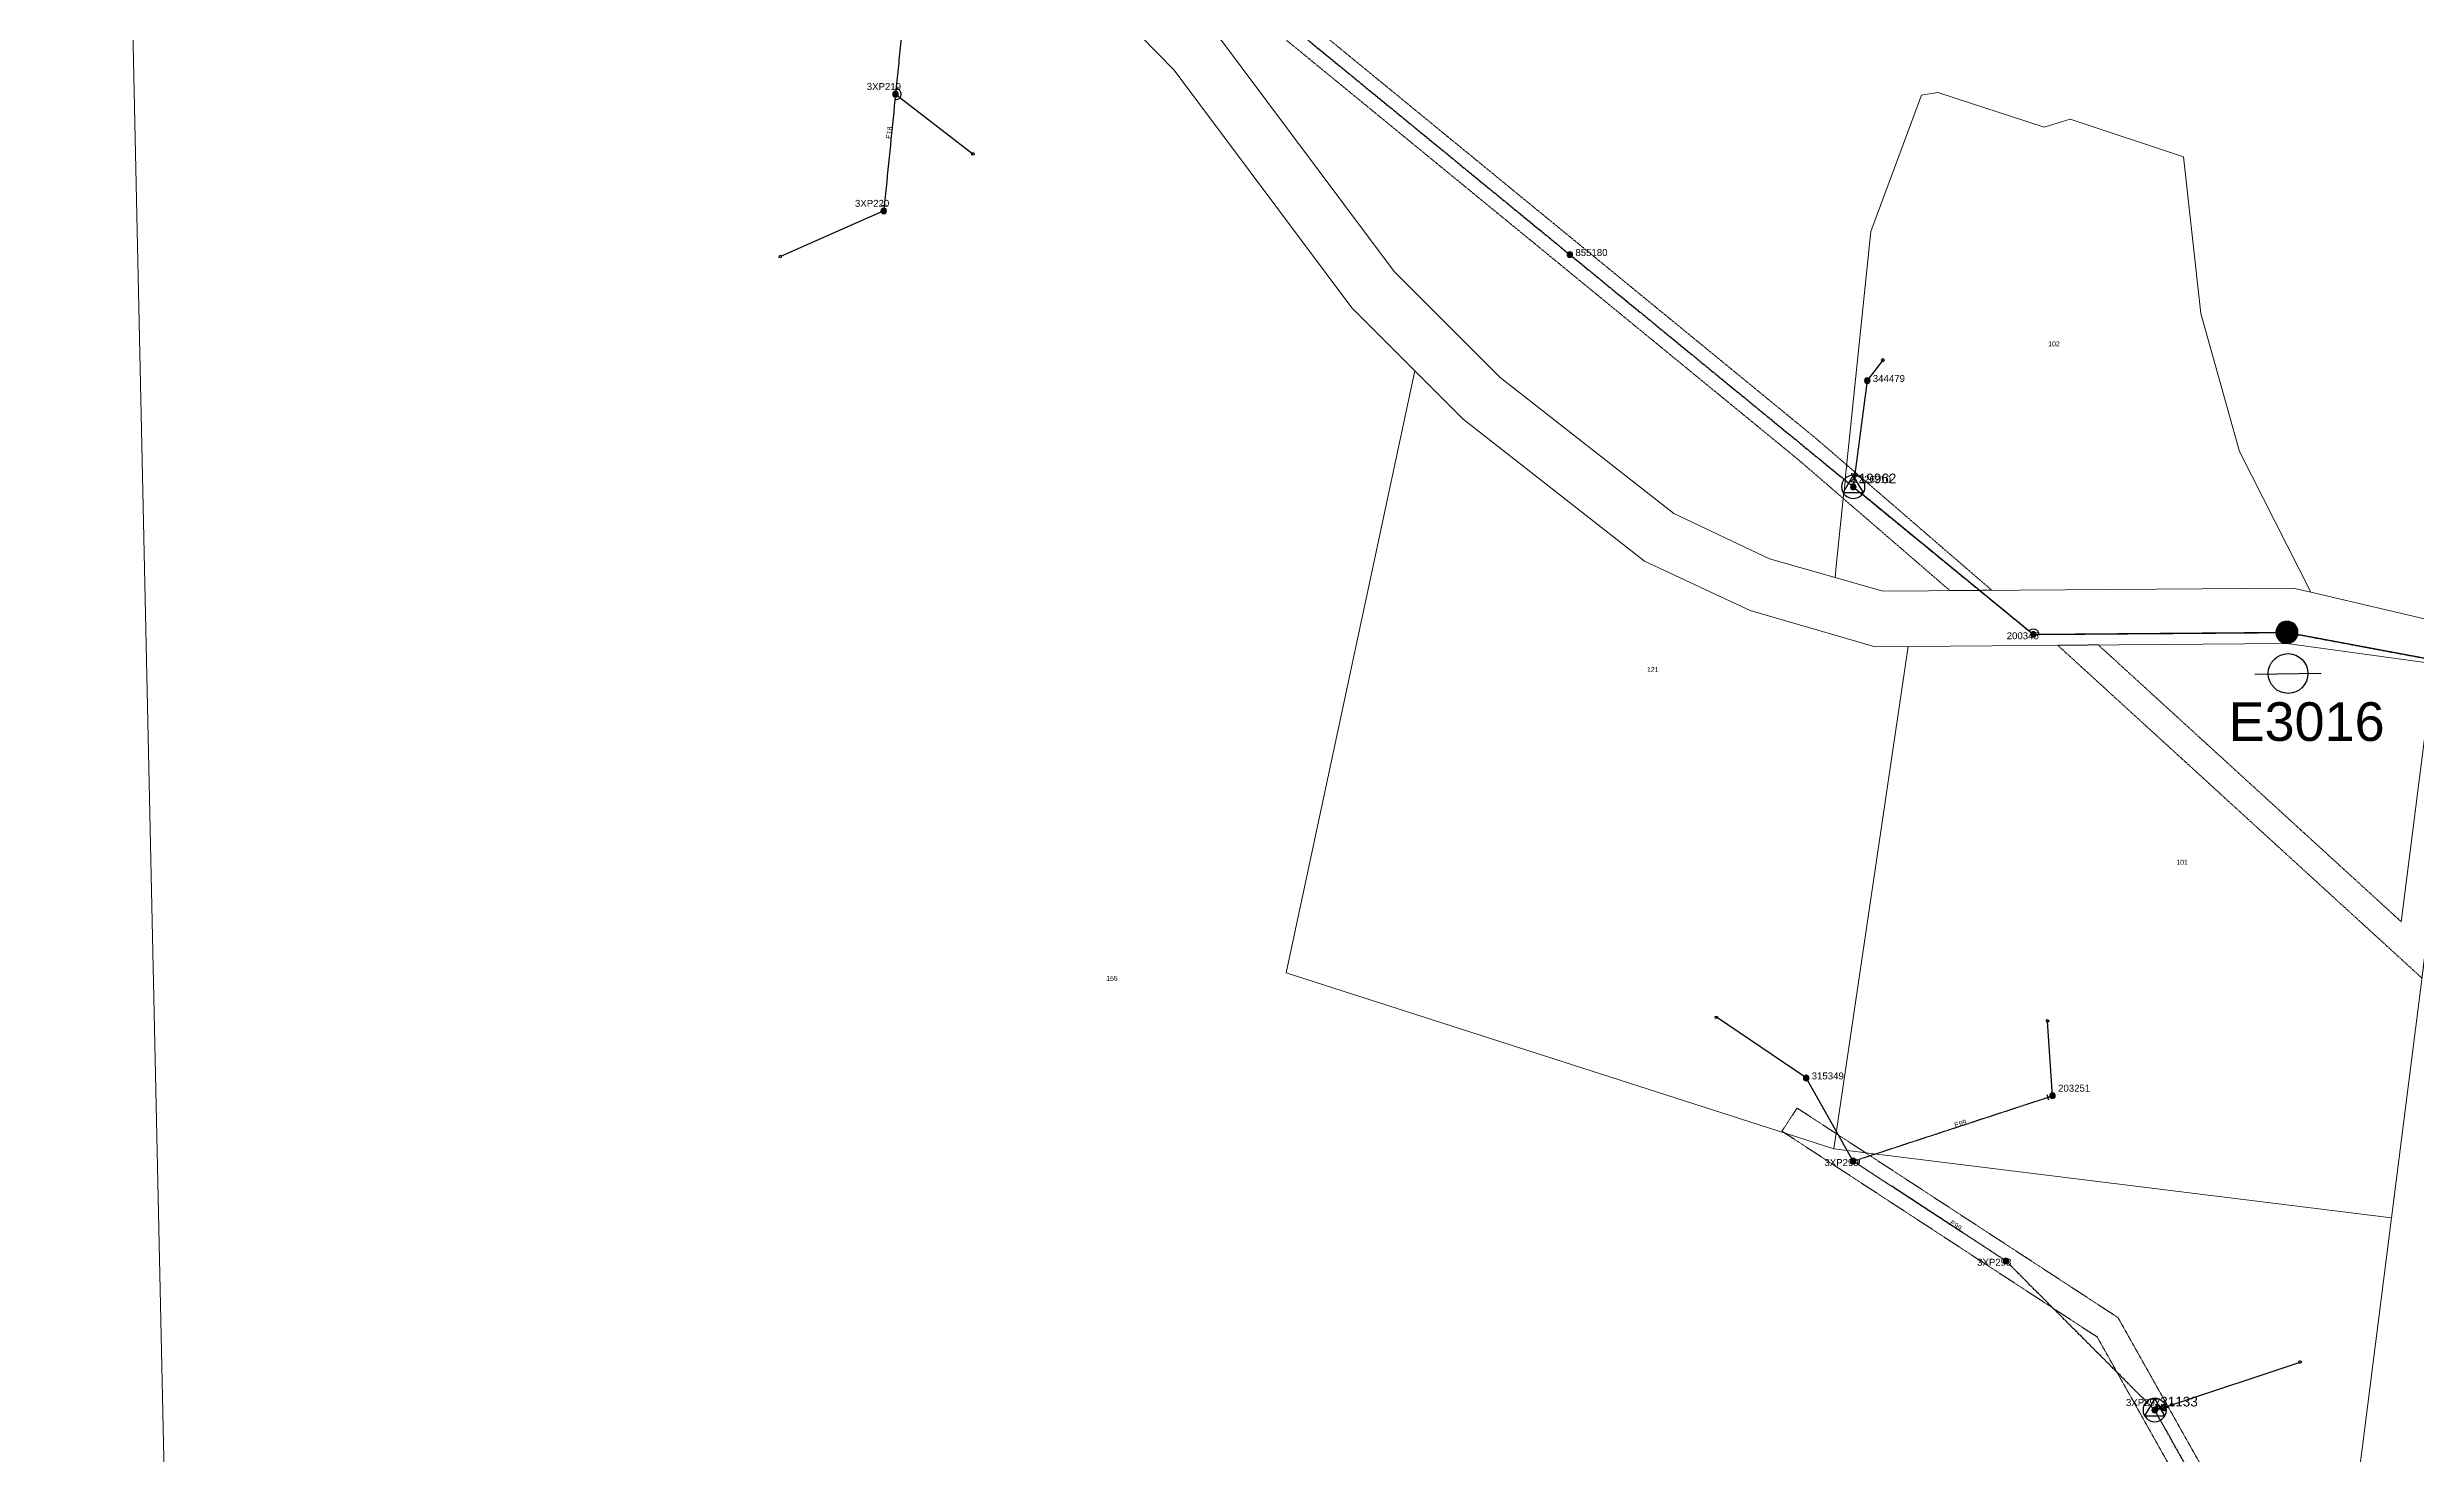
# Model space of a CAD drawing. Header units: metres. Extents: x 257896 to 264438, y 6185680 to 6189085.
# Drawn here: x 260188 to 261046, y 6187036 to 6187545 of the extents above; entities that cross this region are included whole.
import ezdxf
from ezdxf.enums import TextEntityAlignment as Align

# ---------------------------------------------------------------- set-up
doc = ezdxf.new("R2010")
doc.units = ezdxf.units.M
for name, pattern in [('Cable Exist OH', [1, 1, 0]), ('HIDDEN', [0.375, 0.25, -0.125]), ('HIDDEN2', [0.1875, 0.125, -0.0625])]:
    doc.linetypes.add(name, pattern=pattern)
doc.layers.get('0').update_dxf_attribs({"color": 6})
doc.layers.add('Cadastre Land Parcels_SP_EXT', color=9, linetype='Continuous', lineweight=5)
doc.layers.add('Cadastre Other Property_SP_EXT', color=9, linetype='HIDDEN', lineweight=5)
for name, color, linetype in [('Equip_LV_EXT', 7, 'Continuous'), ('Equip_SP_HV_EXT', 7, 'Continuous'), ('Mains_HV_EXT', 7, 'Continuous'), ('Mains_LV_EXT', 7, 'Continuous'), ('OH_Details_SP_MISC', 7, 'Continuous'), ('Services_SP_EXT', 7, 'Continuous'), ('Sub_SP_TR_HV_LV_EXT', 7, 'Continuous'), ('SupportsOH_SP_TR_HV_LV_SL_EXT', 7, 'Continuous')]:
    doc.layers.add(name, color=color, linetype=linetype)
doc.layers.get('0').freeze()
doc.styles.add('HVSW_LABEL', font='arial.ttf')
doc.styles.add('POLE_LABEL', font='arial.ttf')
doc.styles.get("Standard").update_dxf_attribs({"font": 'arial.ttf'})

# ---------------------------------------------------------------- blocks, each defined once
blk = doc.blocks.new('SUB_POLE_EXT')
blk.add_wipeout([(0, 4.22), (0.42, 4.2), (0.83, 4.14), (1.21, 4.05), (1.62, 3.9), (1.99, 3.72), (2.35, 3.51), (2.68, 3.26), (2.99, 2.99), (3.28, 2.66), (3.52, 2.34), (3.76, 1.92), (3.9, 1.62), (4.04, 1.23), (4.18, 0.63), (4.22, 0), (4.18, -0.61), (4.06, -1.15), (3.9, -1.62), (3.58, -2.24), (3.22, -2.73), (2.97, -3.01), (2.68, -3.26), (2.36, -3.5), (2, -3.72), (1.64, -3.89), (1.25, -4.03), (0.82, -4.14), (0.42, -4.2), (0, -4.22), (-0.41, -4.2), (-0.8, -4.15), (-1.21, -4.05), (-1.62, -3.9), (-1.99, -3.73), (-2.35, -3.51), (-2.68, -3.26), (-2.96, -3.02), (-3.23, -2.72), (-3.51, -2.35), (-3.71, -2.01), (-3.91, -1.6), (-4.05, -1.21), (-4.16, -0.76), (-4.22, -0.14), (-4.21, 0.39), (-4.14, 0.83), (-4.03, 1.27), (-3.9, 1.63), (-3.71, 2.02), (-3.5, 2.37), (-3.28, 2.67), (-2.99, 2.99), (-2.68, 3.27), (-2.33, 3.52), (-1.98, 3.73), (-1.63, 3.9), (-1.2, 4.05), (-0.78, 4.15), (-0.4, 4.21)])
blk.add_line((2.16, 0.48), (2.16, 0.48, 0))
blk.add_lwpolyline([(-4.22, 0, 1), (4.22, 0, 1)], format="xyb", close=True)
blk.add_lwpolyline([(2.14, 0.52), (0, 4.22), (-3.66, -2.11), (3.66, -2.11)], close=True)
for tag, height, flags, p in [('STREET_CODE', 0.2, 9, (1.5, 0)), ('ASSET_NUM', 3.5, 8, (2, 2)), ('CONSTRUCTED_VOLTAGE', 0.2, 9, (1.5, -0.2)), ('OPERATING_VOLTAGE', 0.2, 9, (1.5, -0.6)), ('OPERATED_BY', 0.2, 9, (1.5, -0.8)), ('ORIENTATION', 0.2, 9, (1.5, -1.2)), ('OWNED_BY', 0.2, 9, (1.5, -1.4)), ('SECONDARY_VOLTAGE', 0.2, 9, (1.5, -1.6)), ('STATE', 0.2, 9, (1.5, -1.8)), ('SUBSTATION_TYPE', 0.2, 9, (1.5, -2)), ('STREETNAME', 0.2, 9, (1.5, -2.8)), ('SUBURB', 0.2, 9, (1.5, -3)), ('Z', 0.2, 1, (1.5, -3.4)), ('NO_PHASES', 0.2, 9, (1.5, -0.4)), ('MAINTAINED_BY', 0.2, 9, (1.5, -1)), ('USAGE', 0.2, 9, (1.5, -2.2)), ('LEGEND', 0.2, 9, (1.5, -2.4)), ('LOCATION', 0.2, 9, (1.5, -2.6)), ('NOTES', 0.2, 9, (1.5, -3.2))]:
    blk.add_attdef(tag, text='', height=height, dxfattribs=dict(flags=flags)).set_placement(p, align=Align.MIDDLE_LEFT)
blk = doc.blocks.new('LV_OH_LINKS_DISTFUSE_EXT')
for p, q in [((0, 0), (0.96, 0)), ((3.84, 0), (4.8, 0))]:
    blk.add_line(p, q)
blk.add_lwpolyline([(3.84, -1.2), (3.84, 1.2), (0.96, -1.2), (0.96, 1.2)], close=True)
at = {"flags": 9}
for tag, p in [('ACTUAL_STATUS', (0, 0)), ('CONSTRUCTED_VOLTAGE', (0, -0.2)), ('OPERATING_VOLTAGE', (0, -0.6)), ('ORIENTATION', (0, -0.8)), ('OWNED_BY', (0, -1)), ('STATE', (0, -1.2)), ('SWITCH_TYPE', (0, -1.4)), ('NO_PHASES', (0, -0.4)), ('USAGE', (0, -1.6)), ('NOTES', (0, -1.8))]:
    blk.add_attdef(tag, text='', height=0.2, dxfattribs=at).set_placement(p, align=Align.MIDDLE_LEFT)
at = {"flags": 1}
blk.add_attdef('Z', (0, 0), '', height=0.2, dxfattribs=at)
blk = doc.blocks.new('CCP_EXT')
blk.add_wipeout([(0, 0.57), (0.57, 0), (0, -0.57), (-0.57, 0)])
blk.add_lwpolyline([(-0.57, 0), (0, 0.57), (0.57, 0), (0, -0.57), (-0.57, 0)])
at = {"flags": 1}
blk.add_attdef('Z', (0, 0), '', height=0.2, dxfattribs=at)
at = {"flags": 9}
for tag, p in [('CCP_TYPE', (0, 0)), ('CONSTRUCTED_VOLTAGE', (0, -0.2)), ('OPERATING_VOLTAGE', (0, -0.6)), ('ORIENTATION', (0, -0.8)), ('OWNED_BY', (0, -1)), ('STATE', (0, -1.8)), ('NO_PHASES', (0, -0.4)), ('USAGE', (0, -1.2)), ('LEGEND', (0, -1.4)), ('LIFE_SUPPORT', (0, -1.6)), ('NOTES', (0, -2))]:
    blk.add_attdef(tag, text='', height=0.2, dxfattribs=at).set_placement(p, align=Align.MIDDLE_LEFT)
blk = doc.blocks.new('POLE_EXT')
blk.add_hatch(color=256).paths.add_polyline_path([(-1, 0, 1), (1, 0, 1)])
blk.add_lwpolyline([(-1, 0, 1), (1, 0, 1)], format="xyb", close=True)
for tag, height, flags, p in [('pNumber', 2.5, 8, (-17.84, 2.07)), ('OWNED_BY', 0.2, 9, (1.35, -0.4)), ('SPECIAL_USE', 0.2, 9, (1.35, -0.8)), ('STATE', 0.2, 9, (1.35, -1)), ('cLV', 0.2, 9, (1.35, -1.4)), ('hDepth', 0.2, 9, (1.35, -1.6)), ('hDia', 0.2, 9, (1.35, -1.8)), ('cHV', 0.2, 9, (1.35, -2)), ('PARENT', 0.2, 9, (1.35, -0.6)), ('USAGE', 0.2, 9, (1.35, -1.2)), ('LBRACKET', 0.2, 9, (1.35, -2.2)), ('cLinedev', 0.2, 9, (1.35, -3.4)), ('pExisting', 0.2, 9, (1.35, -3.8)), ('pFooting', 0.2, 9, (1.35, -4.4)), ('LExisting', 0.2, 9, (1.35, -2.4)), ('LANTNUMBER', 0.2, 9, (1.35, -2.6)), ('LOther', 0.2, 9, (1.35, -2.8)), ('LRemove', 0.2, 9, (1.35, -3)), ('LEGEND', 0.2, 9, (1.35, -3.2)), ('LOCATION', 0.2, 9, (1.35, -3.6)), ('PFNUMBER', 0.2, 9, (1.35, -4)), ('NEWPFNUMBER', 0.2, 9, (1.35, -4.2)), ('pNew', 0.2, 9, (1.35, -4.6)), ('pRelocate', 0.2, 9, (1.35, -5)), ('pRemove', 0.2, 9, (1.35, -5.2)), ('pReplace', 0.2, 9, (1.35, -5.4)), ('pStay', 0.2, 9, (1.35, -5.6)), ('pType', 0.2, 9, (1.35, -5.8)), ('cspan', 0.2, 9, (1.35, -6)), ('STREETNAME', 0.2, 9, (1.35, -6.2)), ('SUBURB', 0.2, 9, (1.35, -6.4)), ('OPERATED_BY', 0.2, 9, (1.36, -7.01)), ('NOTES', 0.2, 9, (1.35, -6.6)), ('MAINTAINED_BY', 0.2, 9, (1.36, -6.81))]:
    blk.add_attdef(tag, text='', height=height, dxfattribs=dict(flags=flags)).set_placement(p, align=Align.MIDDLE_LEFT)
at = {"style": 'POLE_LABEL'}
for tag, height, flags, p in [('ASSET_NUM', 2.5, 8, (2, 2)), ('STRUCTURE_PLANT_NUMBER', 0.2, 9, (1.35, 0.03)), ('STREET_CODE', 0.2, 9, (1.35, -0.2))]:
    blk.add_attdef(tag, text='', height=height, dxfattribs=dict(at, flags=flags)).set_placement(p, align=Align.MIDDLE_LEFT)
at = {"flags": 1}
blk.add_attdef('Z', (1.35, -7.33), '', height=0.2, dxfattribs=at)
blk = doc.blocks.new('*U44')
blk.add_line((-2.95, -3.72), (3.05, -3.72))
blk.add_circle((0.05, -3.72), 1.8)
at = {"style": 'HVSW_LABEL'}
for tag, height, flags, p in [('ASSET_NUM', 3.5, 8, (2, 2)), ('STREET_CODE', 0.2, 9, (0, -0.2))]:
    blk.add_attdef(tag, text='', height=height, dxfattribs=dict(at, flags=flags)).set_placement(p, align=Align.MIDDLE_LEFT)
at = {"flags": 1}
blk.add_attdef('Z', (0, 0), '', height=0.2, dxfattribs=at)
at = {"flags": 9}
for tag, p in [('ACTUAL_STATUS', (0, -0.4)), ('CONSTRUCTED_VOLTAGE', (0, -0.6)), ('OPERATING_VOLTAGE', (0, -1)), ('ORIENTATION', (0, -1.2)), ('OWNED_BY', (0, -1.4)), ('STATE', (0, -1.6)), ('SWITCH_TYPE', (0, -1.8)), ('NO_PHASES', (0, -0.8)), ('USAGE', (0, -2)), ('LEGEND', (0, -2.2)), ('STREETNAME', (0, -2.6)), ('SUBURB', (0, -2.8)), ('LOCATION', (0, -2.4)), ('NOTES', (0, -3))]:
    blk.add_attdef(tag, text='', height=0.2, dxfattribs=at).set_placement(p, align=Align.MIDDLE_LEFT)
blk = doc.blocks.new('End Shackle_EXT')
blk.add_wipeout([(0, 0.25), (1.81, 0.25), (1.82, -0.25), (0, -0.25)])
blk.add_line((1.81, -1), (1.81, 1))
at = {"flags": 1}
blk.add_attdef('Z', (0, 0), '', height=0.2, dxfattribs=at)
at = {"flags": 9}
for tag, p in [('CONNECTOR_TYPE', (0, 0)), ('CONSTRUCTED_VOLTAGE', (0, -0.2)), ('OPERATING_VOLTAGE', (0, -0.6)), ('ORIENTATION', (0, -0.8)), ('OWNED_BY', (0, -1)), ('STATE', (0, -1.2)), ('NO_PHASES', (0, -0.4)), ('USAGE', (0, -1.4)), ('NOTES', (0, -1.6))]:
    blk.add_attdef(tag, text='', height=0.2, dxfattribs=at).set_placement(p, align=Align.MIDDLE_LEFT)
blk = doc.blocks.new('CONNECTOR_NODE_EXT')
h = blk.add_hatch(color=256)
edge = h.paths.add_edge_path()
edge.add_arc((0, 0), 0.5, 0, 360)
blk.add_circle((0, 0), 0.5)
at = {"flags": 1}
blk.add_attdef('Z', (0, 0), '', height=0.2, dxfattribs=at)
at = {"flags": 9}
for tag, p in [('CONNECTOR_TYPE', (0, 0)), ('CONSTRUCTED_VOLTAGE', (0, -0.2)), ('OPERATING_VOLTAGE', (0, -0.6)), ('ORIENTATION', (0, -0.8)), ('SUBTYPE', (0, -1)), ('NO_PHASES', (0, -0.4)), ('USAGE', (0, -1.2)), ('NOTES', (0, -1.4))]:
    blk.add_attdef(tag, text='', height=0.2, dxfattribs=at).set_placement(p, align=Align.MIDDLE_LEFT)

msp = doc.modelspace()

# ---------------------------------------------------------------- linework, layer by layer
at = {"layer": 'Cadastre Land Parcels_SP_EXT', "linetype": 'Continuous'}
for points in [[(260213.83, 6187807.24), (260123.44, 6187863.18), (260054.51, 6187893.15), (260015.56, 6187902.14), (259891.93, 6187912.93), (259864.12, 6187914.1), (259862.36, 6187768.54), (259715.77, 6187774.52), (259711.4, 6187580.38), (259736.01, 6187578.46), (259806.98, 6187501.59), (259838.45, 6186734.94), (259864.18, 6186731.29), (260238.24, 6186678.21), (260220.77, 6187484.51), (260217.27, 6187647.17), (260213.83, 6187807.24)], [(261037.29, 6187121.35), (261062.62, 6187320.69), (260999.39, 6187329.39), (260862.28, 6187328.31), (260835.32, 6187146.35), (261037.29, 6187121.35)]]:
    msp.add_lwpolyline(points, close=True, dxfattribs=at)
at = {"layer": 'Cadastre Other Property_SP_EXT', "linetype": 'HIDDEN2'}
msp.add_lwpolyline([(261062.62, 6187320.7), (261052.71, 6187322.06), (261040.83, 6187228.58), (260931.13, 6187328.86), (260916.43, 6187328.74), (261048.32, 6187208.18), (261062.62, 6187320.7)], close=True, dxfattribs=at)
at = {"layer": 'Mains_HV_EXT', "linetype": 'Continuous'}
msp.add_lwpolyline([(260906.01, 6187333.97, -0.695573), (260909.57, 6187332.69)], format="xyb", dxfattribs=at)
at = {"layer": 'Mains_HV_EXT', "linetype": 'Cable Exist OH'}
msp.add_lwpolyline([(260907.59, 6187332.67), (260999.44, 6187333.37)], dxfattribs=at)
at = {"layer": 'Mains_HV_EXT', "color": 7, "linetype": 'Cable Exist OH'}
msp.add_lwpolyline([(260999.44, 6187333.37), (261072.31, 6187319.7)], dxfattribs=at)
at = {"layer": 'Mains_LV_EXT', "linetype": 'Cable Exist OH'}
msp.add_lwpolyline([(260505.37, 6187626.47), (260502.81, 6187601.04), (260495.5, 6187528.39)], dxfattribs=at)
at = {"layer": 'Mains_LV_EXT', "linetype": 'Continuous'}
for points in [[(260495.3, 6187526.4, 1.024611), (260495.7, 6187530.38)], [(260844.02, 6187140.73, 0.607184), (260844.25, 6187142.45)]]:
    msp.add_lwpolyline(points, format="xyb", dxfattribs=at)
at = {"layer": 'OH_Details_SP_MISC', "color": 7, "linetype": 'Continuous'}
msp.add_lwpolyline([(261073.32, 6187319.52), (261073.32, 6187319.52), (261072.31, 6187319.7), (260999.44, 6187333.37), (260907.59, 6187332.67), (260842.38, 6187386.13)], dxfattribs=at)

# ---------------------------------------------------------------- block references
at = {"layer": 'Equip_SP_HV_EXT'}
ref = msp.add_blockref('*U44', (260999.44, 6187333.37), dxfattribs=dict(at, xscale=4, yscale=4, zscale=4, rotation=0.8746199466530283))
ref.add_attrib('ASSET_NUM', 'E3016', dxfattribs={"layer": '0', "height": 14, "style": 'HVSW_LABEL'}).set_placement((261006.56, 6187308.08), align=Align.TOP_CENTER)
at = {"layer": 'Sub_SP_TR_HV_LV_EXT'}
ref = msp.add_blockref('SUB_POLE_EXT', (260951.56, 6187051.66), dxfattribs=at)
ref.add_attrib('ASSET_NUM', '31133', dxfattribs={"layer": '0', "height": 3.5}).set_placement((260953.56, 6187051.91), align=Align.BOTTOM_LEFT)
at = {"layer": 'SupportsOH_SP_TR_HV_LV_SL_EXT'}
ref = msp.add_blockref('POLE_EXT', (260495.5, 6187528.39), dxfattribs=at)
ref.add_attrib('ASSET_NUM', '3XP219', dxfattribs={"layer": '0', "height": 2.5, "style": 'POLE_LABEL'}).set_placement((260497.5, 6187529.14), align=Align.BOTTOM_RIGHT)
ref = msp.add_blockref('POLE_EXT', (260739.73, 6187470.27), dxfattribs=at)
ref.add_attrib('ASSET_NUM', '855180', dxfattribs={"layer": '0', "height": 2.5, "style": 'POLE_LABEL'}).set_placement((260741.73, 6187471.02), align=Align.MIDDLE_LEFT)
ref = msp.add_blockref('POLE_EXT', (260847.44, 6187424.63), dxfattribs=at)
ref.add_attrib('ASSET_NUM', '344479', dxfattribs={"layer": '0', "height": 2.5, "style": 'POLE_LABEL'}).set_placement((260849.44, 6187425.38), align=Align.MIDDLE_LEFT)
ref = msp.add_blockref('POLE_EXT', (260907.59, 6187332.67), dxfattribs=at)
ref.add_attrib('ASSET_NUM', '200345', dxfattribs={"layer": '0', "height": 2.5, "style": 'POLE_LABEL'}).set_placement((260909.59, 6187333.42), align=Align.TOP_RIGHT)
at = {"layer": 'SupportsOH_SP_TR_HV_LV_SL_EXT', "xscale": 4, "yscale": 4, "zscale": 4}
msp.add_blockref('POLE_EXT', (260999.44, 6187333.37), dxfattribs=at)
at = {"layer": 'SupportsOH_SP_TR_HV_LV_SL_EXT'}
ref = msp.add_blockref('POLE_EXT', (260825.31, 6187171.96), dxfattribs=at)
ref.add_attrib('ASSET_NUM', '315349', dxfattribs={"layer": '0', "height": 2.5, "style": 'POLE_LABEL'}).set_placement((260827.31, 6187172.71), align=Align.MIDDLE_LEFT)
ref = msp.add_blockref('POLE_EXT', (260842.34, 6187141.83), dxfattribs=at)
ref.add_attrib('ASSET_NUM', '3XP299', dxfattribs={"layer": '0', "height": 2.5, "style": 'POLE_LABEL'}).set_placement((260844.34, 6187142.58), align=Align.TOP_RIGHT)
ref = msp.add_blockref('POLE_EXT', (260897.66, 6187105.7), dxfattribs=at)
ref.add_attrib('ASSET_NUM', '3XP298', dxfattribs={"layer": '0', "height": 2.5, "style": 'POLE_LABEL'}).set_placement((260899.66, 6187106.45), align=Align.TOP_RIGHT)

# ---------------------------------------------------------------- texts
at = {"layer": 'Cadastre Land Parcels_SP_EXT'}
for s, p in [('102', (260912.96, 6187437.04)), ('121', (260767.68, 6187319.02)), ('101', (260959.38, 6187249.22)), ('155', (260571.8, 6187207.16))]:
    msp.add_text(s, height=1.8, dxfattribs=at).set_placement(p)
at = {"layer": 'Mains_LV_EXT'}
for s, rotation, p in [('E18', 83.15406, (260493.86, 6187512.09)), ('E99', 17.04596, (260879.32, 6187153.96)), ('E99', 325.7046, (260877.16, 6187119.09))]:
    msp.add_text(s, height=1.8, rotation=rotation, dxfattribs=at).set_placement(p)

# ---------------------------------------------------------------- next in the draw order: linework, layer by layer
at = {"layer": 'Mains_HV_EXT', "linetype": 'Cable Exist OH'}
msp.add_lwpolyline([(261010.97, 6186945.58), (260951.56, 6187051.66)], dxfattribs=at)
at = {"layer": 'Mains_LV_EXT', "linetype": 'Cable Exist OH'}
for points in [[(260951.56, 6187051.66), (260897.66, 6187105.7), (260842.34, 6187141.83)], [(260951.56, 6187051.66), (260957.75, 6187053.59)]]:
    msp.add_lwpolyline(points, dxfattribs=at)

# ---------------------------------------------------------------- next in the draw order: block references
at = {"layer": 'Equip_LV_EXT'}
for name, p in [('LV_OH_LINKS_DISTFUSE_EXT', (260951.15, 6187052.58)), ('LV_OH_LINKS_DISTFUSE_EXT', (260951.56, 6187052.66)), ('CONNECTOR_NODE_EXT', (260957.75, 6187053.59))]:
    msp.add_blockref(name, p, dxfattribs=at)
at = {"layer": 'Sub_SP_TR_HV_LV_EXT'}
ref = msp.add_blockref('SUB_POLE_EXT', (260842.38, 6187386.13), dxfattribs=at)
ref.add_attrib('ASSET_NUM', '19962', dxfattribs={"layer": '0', "height": 3.5}).set_placement((260844.38, 6187386.38), align=Align.BOTTOM_LEFT)
at = {"layer": 'SupportsOH_SP_TR_HV_LV_SL_EXT'}
ref = msp.add_blockref('POLE_EXT', (260951.56, 6187051.66), dxfattribs=at)
ref.add_attrib('ASSET_NUM', '3XP297', dxfattribs={"layer": '0', "height": 2.5, "style": 'POLE_LABEL'}).set_placement((260953.56, 6187052.41), align=Align.BOTTOM_RIGHT)

# ---------------------------------------------------------------- next in the draw order: linework, layer by layer
at = {"layer": 'Cadastre Land Parcels_SP_EXT', "linetype": 'Continuous'}
for points in [[(260683.58, 6187428.16), (260660.82, 6187451), (260596.43, 6187537.14), (260571.5, 6187562.59), (260523.78, 6187608.09), (260471.06, 6187648.03), (260380.77, 6187703.98), (260377.24, 6187706.16), (260282.57, 6187607.56), (260217.27, 6187647.17), (260220.77, 6187484.51), (260238.24, 6186678.21), (260245.9, 6186677.18), (260450.97, 6186642.51), (260659.82, 6186607.26), (260959, 6186556.79), (260965.55, 6186555.85), (260992.78, 6186770.33), (261037.29, 6187121.35), (260835.32, 6187146.35), (260637.04, 6187210.07), (260683.58, 6187428.16)], [(261008.08, 6187347.93), (260982.23, 6187398.95), (260968.31, 6187448.93), (260961.94, 6187505.68), (260920.9, 6187519.37), (260911.51, 6187516.46), (260872.95, 6187529.03), (260867.11, 6187528.05), (260848.75, 6187478.58), (260836.2, 6187357.37), (260835.78, 6187353.32), (260853.03, 6187348.38), (261001.73, 6187349.43), (261008.08, 6187347.93)], [(260835.32, 6187146.35), (260862.28, 6187328.31), (260850.33, 6187328.22), (260805.02, 6187341.27), (260766.75, 6187359.15), (260701.14, 6187410.63), (260683.58, 6187428.16), (260637.04, 6187210.07), (260835.32, 6187146.35)]]:
    msp.add_lwpolyline(points, close=True, dxfattribs=at)
msp.add_lwpolyline([(260611.73, 6187550.3), (260676.12, 6187464.16), (260714.55, 6187425.74), (260777.35, 6187376.41), (260812.07, 6187360.1), (260835.78, 6187353.32), (260836.2, 6187357.37), (260848.75, 6187478.58), (260867.11, 6187528.05), (260872.95, 6187529.03), (260911.51, 6187516.46), (260920.9, 6187519.37), (260961.94, 6187505.68), (260968.31, 6187448.93), (260982.23, 6187398.95), (261008.08, 6187347.93), (261055.4, 6187336.82)], dxfattribs=at)
at = {"layer": 'Mains_HV_EXT', "linetype": 'Cable Exist OH'}
msp.add_lwpolyline([(260842.38, 6187386.13), (260907.59, 6187332.67)], dxfattribs=at)

# ---------------------------------------------------------------- next in the draw order: block references
at = {"layer": 'Equip_LV_EXT', "rotation": 84.40554094531535}
msp.add_blockref('LV_OH_LINKS_DISTFUSE_EXT', (260842.47, 6187386.88), dxfattribs=at)
at = {"layer": 'SupportsOH_SP_TR_HV_LV_SL_EXT'}
ref = msp.add_blockref('POLE_EXT', (260842.38, 6187386.13), dxfattribs=at)
ref.add_attrib('ASSET_NUM', '226210', dxfattribs={"layer": '0', "height": 2.5, "style": 'POLE_LABEL'}).set_placement((260844.38, 6187386.88), align=Align.BOTTOM_LEFT)

# ---------------------------------------------------------------- next in the draw order: block references
at = {"layer": 'Services_SP_EXT'}
for p, rotation in [((260523.49, 6187506.72), 321.1138546457207), ((260453.79, 6187469.58), 202.5897679616868), ((260792.8, 6187193.94), 325.9317161038806), ((260912.75, 6187192.58), 92.56440063110136), ((261004.22, 6187069.05), 17.27294955524074)]:
    msp.add_blockref('CCP_EXT', p, dxfattribs=dict(at, rotation=rotation))
msp.add_blockref('CCP_EXT', (260853.14, 6187432), dxfattribs=at)

# ---------------------------------------------------------------- next in the draw order: linework, layer by layer
at = {"layer": 'Cadastre Other Property_SP_EXT', "linetype": 'HIDDEN2'}
for points in [[(260456.01, 6187688.63), (260495.01, 6187664.39), (260822.58, 6187395.89), (260877.36, 6187348.55), (260892.54, 6187348.66), (260829.02, 6187403.54), (260500.86, 6187672.54), (260465.54, 6187694.61), (260456.01, 6187688.63)], [(260240.91, 6186677.86), (261014.49, 6186941.49), (261015.89, 6186952.54), (261013.3, 6186951.66), (260938.24, 6187085.17), (260822.03, 6187161.07), (260816.56, 6187152.69), (260930.72, 6187078.13), (261003.67, 6186948.38), (260238.04, 6186687.45), (260238.24, 6186678.22), (260240.91, 6186677.86)]]:
    msp.add_lwpolyline(points, close=True, dxfattribs=at)
at = {"layer": 'Mains_HV_EXT', "linetype": 'Cable Exist OH'}
msp.add_lwpolyline([(260508.8, 6187660.56), (260545.25, 6187630.4), (260634.37, 6187556.63), (260842.38, 6187386.13)], dxfattribs=at)
at = {"layer": 'Services_SP_EXT'}
for points in [[(260495.5, 6187528.39), (260523.49, 6187506.72)], [(260491.24, 6187486.09), (260453.79, 6187469.58)], [(260853.14, 6187432), (260847.44, 6187424.63), (260842.38, 6187386.13)], [(260842.34, 6187141.83), (260825.31, 6187171.96), (260792.8, 6187193.94)], [(260914.55, 6187165.52), (260912.75, 6187192.58)], [(260957.75, 6187053.59), (261004.22, 6187069.05)]]:
    msp.add_lwpolyline(points, dxfattribs=at)

# ---------------------------------------------------------------- next in the draw order: block references
at = {"layer": 'Mains_LV_EXT'}
for p, rotation in [((260491.24, 6187486.09), 83.15407600256763), ((260914.55, 6187165.52), 196.9734082896106)]:
    msp.add_blockref('End Shackle_EXT', p, dxfattribs=dict(at, rotation=rotation))

# ---------------------------------------------------------------- next in the draw order: linework, layer by layer
at = {"layer": 'Mains_LV_EXT', "linetype": 'Cable Exist OH'}
for points in [[(260495.5, 6187528.39), (260491.24, 6187486.09)], [(260842.34, 6187141.83), (260914.55, 6187165.52)]]:
    msp.add_lwpolyline(points, dxfattribs=at)

# ---------------------------------------------------------------- next in the draw order: block references
at = {"layer": 'SupportsOH_SP_TR_HV_LV_SL_EXT'}
ref = msp.add_blockref('POLE_EXT', (260491.24, 6187486.09), dxfattribs=at)
ref.add_attrib('ASSET_NUM', '3XP220', dxfattribs={"layer": '0', "height": 2.5, "style": 'POLE_LABEL'}).set_placement((260493.24, 6187486.84), align=Align.BOTTOM_RIGHT)
ref = msp.add_blockref('POLE_EXT', (260914.55, 6187165.52), dxfattribs=at)
ref.add_attrib('ASSET_NUM', '203251', dxfattribs={"layer": '0', "height": 2.5, "style": 'POLE_LABEL'}).set_placement((260916.55, 6187166.27), align=Align.BOTTOM_LEFT)

doc.saveas('drawing.dxf')
